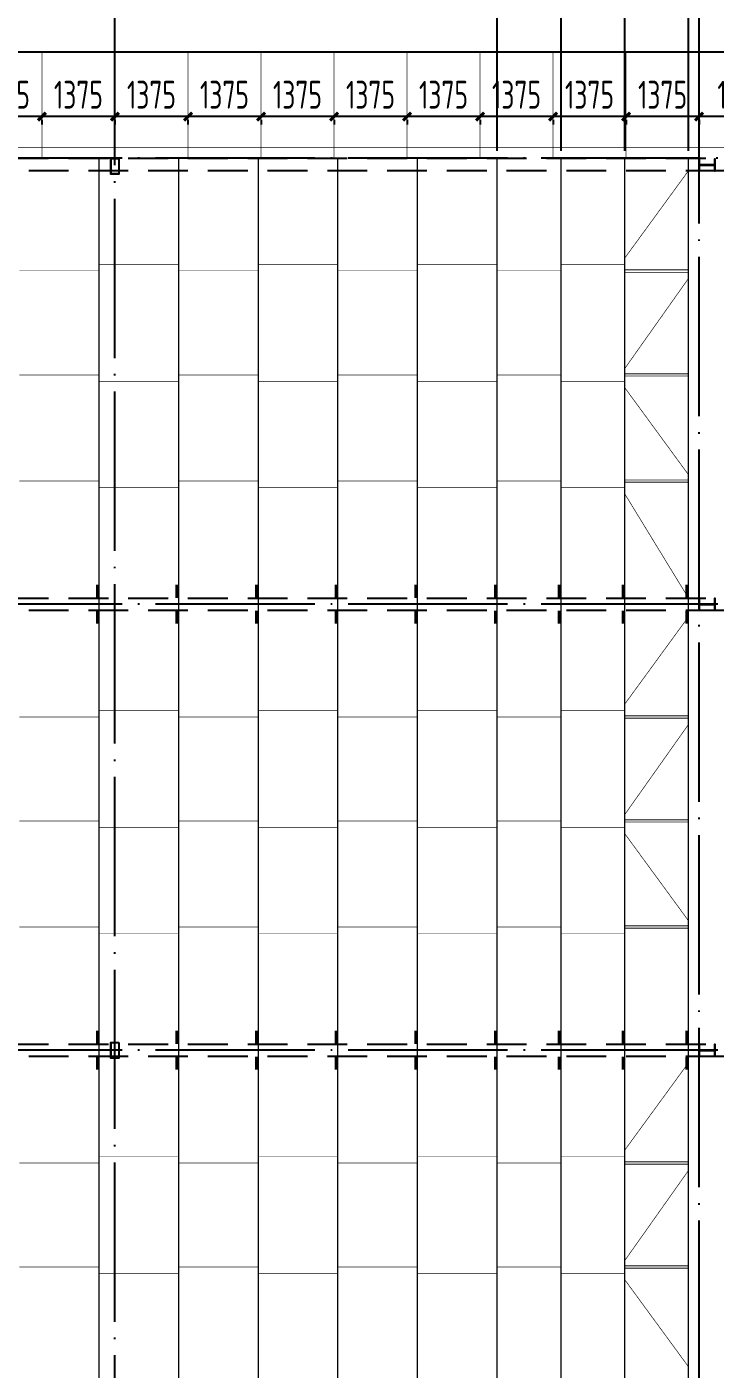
# Model space of a CAD drawing. Extents: x 899043 to 2598688, y -137197 to 211789.
# Drawn here: x 1526298 to 1539260, y 135692 to 160972 of the extents above; entities that cross this region are included whole.
import ezdxf

# ---------------------------------------------------------------- set-up
doc = ezdxf.new("R2010")
doc.units = 0
doc.header["$LTSCALE"] = 1500
doc.header["$MEASUREMENT"] = 0
doc.linetypes.add('DASHED', pattern=[0.75, 0.5, -0.25])
doc.linetypes.add('DOTE', pattern=[2.42, 2, -0.2, 0.02, -0.2])
for name, color, linetype in [('A-Roof(建筑屋顶)', 122, 'Continuous'), ('AXIS', 3, 'Continuous'), ('Boltx', 252, 'DASHED'), ('COLUMN', 2, 'Continuous'), ('DIM', 3, 'Continuous'), ('M_Prof', 2, 'Continuous')]:
    doc.layers.add(name, color=color, linetype=linetype)
doc.layers.add('Pkpm_层114', color=2, linetype='Continuous', lineweight=18)
doc.styles.add('TSSD_Dimension', font='Tssdeng.shx', dxfattribs={"width": 0.7, "bigfont": 'hztxt.shx'})
doc.dimstyles.new('TSSD_150_150', dxfattribs={"dimtxt": 525, "dimasz": 150, "dimexe": 150, "dimexo": 375, "dimgap": 150, "dimtad": 1, "dimdec": 0, "dimzin": 0, "dimdsep": 46, "dimtxsty": 'TSSD_Dimension', "dimblk": 'ARCHTICK', "dimblk1": 'ARCHTICK', "dimblk2": 'ARCHTICK', "dimcen": 0, "dimdle": 150, "dimclrt": 7, "dimadec": 0, "dimazin": 0, "dimtfac": 1, "dimtdec": 0, "dimtix": 1, "dimtmove": 2, "dimatfit": 3, "dimfxl": 0, "dimtolj": 1, "dimtzin": 0, "dimarcsym": 0})

# ---------------------------------------------------------------- blocks, each defined once
blk = doc.blocks.new('A$C5AF141BB')
at = {"layer": 'AXIS', "color": 253, "linetype": 'DOTE'}
for p, q in [((-11000, 82968.2), (-11000, 123526.9)), ((0, -5247.5), (0, 123526.9)), ((36323.2, 119400), (-26262.1, 119400)), ((36323.2, 111000), (-26941.1, 111000)), ((36323.2, 102600), (-26262.1, 102600))]:
    blk.add_line(p, q, dxfattribs=at)
blk = doc.blocks.new('A$C0BB32EA6')
at = {"layer": 'COLUMN'}
for points in [[(11075, 0), (11075, -300), (10925, -300), (10925, 0)], [(11070, -5), (11070, -295), (10930, -295), (10930, -5)], [(11075, -16650), (11075, -16950), (10925, -16950), (10925, -16650)], [(11070, -16655), (11070, -16945), (10930, -16945), (10930, -16655)]]:
    blk.add_lwpolyline(points, close=True, dxfattribs=at)
at = {"layer": 'M_Prof'}
for points in [[(22300, -235), (22300, -15), (22290, -15), (22290, -121), (22010, -121), (22010, -15), (22000, -15), (22000, -235), (22010, -235), (22010, -129), (22290, -129), (22290, -235)], [(22300, -8510), (22300, -8290), (22290, -8290), (22290, -8396), (22010, -8396), (22010, -8290), (22000, -8290), (22000, -8510), (22010, -8510), (22010, -8404), (22290, -8404), (22290, -8510)], [(22300, -16910), (22300, -16690), (22290, -16690), (22290, -16796), (22010, -16796), (22010, -16690), (22000, -16690), (22000, -16910), (22010, -16910), (22010, -16804), (22290, -16804), (22290, -16910)]]:
    blk.add_lwpolyline(points, close=True, dxfattribs=at)
blk = doc.blocks.new('A$C2EA612DB')
at = {"layer": 'M_Prof'}
blk.add_blockref('A$C0BB32EA6', (-54000, 110765), dxfattribs=at)
blk = doc.blocks.new('_ArchTick')
at = {"color": 0, "linetype": 'ByBlock', "const_width": 0.4}
blk.add_lwpolyline([(-0.5, -0.5), (0.5, 0.5)], dxfattribs=at)
blk = doc.blocks.new('*D984')
at = {"layer": 'Defpoints', "color": 0}
for p in [(1539558, 163256), (1538958, 160497), (1539558, 160497)]:
    blk.add_point(p, dxfattribs=at)
at = {"layer": 'DIM', "color": 0, "lineweight": -2}
for p, q in [((1538958, 160872), (1538958, 163406)), ((1539558, 160872), (1539558, 163406)), ((1538808, 163256), (1539708, 163256))]:
    blk.add_line(p, q, dxfattribs=at)
at = {"layer": 'DIM', "color": 0, "lineweight": -2, "xscale": 150, "yscale": 150, "zscale": 150, "rotation": 180}
blk.add_blockref('_ArchTick', (1538958, 163256), dxfattribs=at)
at = {"layer": 'DIM', "color": 0, "lineweight": -2, "xscale": 150, "yscale": 150, "zscale": 150}
blk.add_blockref('_ArchTick', (1539558, 163256), dxfattribs=at)
at = {"layer": 'DIM', "color": 7, "insert": (1539258, 162819), "char_height": 525, "attachment_point": 5, "style": 'TSSD_Dimension'}
blk.add_mtext('\\A1;600', dxfattribs=at)
blk = doc.blocks.new('*D1154')
at = {"layer": 'Defpoints', "color": 0}
for p in [(1538958, 159597), (1540558, 159597), (1538958, 159281)]:
    blk.add_point(p, dxfattribs=at)
at = {"layer": 'DIM', "color": 0, "lineweight": -2}
for p, q in [((1540708, 159281), (1538808, 159281)), ((1538958, 159222), (1538958, 159131)), ((1540558, 159222), (1540558, 159131))]:
    blk.add_line(p, q, dxfattribs=at)
at = {"layer": 'DIM', "color": 0, "lineweight": -2, "xscale": 150, "yscale": 150, "zscale": 150, "rotation": 180}
blk.add_blockref('_ArchTick', (1538958, 159281), dxfattribs=at)
at = {"layer": 'DIM', "color": 0, "lineweight": -2, "xscale": 150, "yscale": 150, "zscale": 150}
blk.add_blockref('_ArchTick', (1540558, 159281), dxfattribs=at)
at = {"layer": 'DIM', "color": 7, "insert": (1539758, 159693), "char_height": 525, "attachment_point": 5, "style": 'TSSD_Dimension'}
blk.add_mtext('\\A1;1600', dxfattribs=at)
blk = doc.blocks.new('*D1155')
at = {"layer": 'Defpoints', "color": 0}
for p in [(1537583, 159597), (1538958, 159597), (1537583, 159281)]:
    blk.add_point(p, dxfattribs=at)
at = {"layer": 'DIM', "color": 0, "lineweight": -2}
for p, q in [((1539108, 159281), (1537433, 159281)), ((1537583, 159222), (1537583, 159131)), ((1538958, 159222), (1538958, 159131))]:
    blk.add_line(p, q, dxfattribs=at)
at = {"layer": 'DIM', "color": 0, "lineweight": -2, "xscale": 150, "yscale": 150, "zscale": 150, "rotation": 180}
blk.add_blockref('_ArchTick', (1537583, 159281), dxfattribs=at)
at = {"layer": 'DIM', "color": 0, "lineweight": -2, "xscale": 150, "yscale": 150, "zscale": 150}
blk.add_blockref('_ArchTick', (1538958, 159281), dxfattribs=at)
at = {"layer": 'DIM', "color": 7, "insert": (1538270, 159693), "char_height": 525, "attachment_point": 5, "style": 'TSSD_Dimension'}
blk.add_mtext('\\A1;1375', dxfattribs=at)
blk = doc.blocks.new('*D1156')
at = {"layer": 'Defpoints', "color": 0}
for p in [(1536208, 159597), (1537583, 159597), (1536208, 159281)]:
    blk.add_point(p, dxfattribs=at)
at = {"layer": 'DIM', "color": 0, "lineweight": -2}
for p, q in [((1537733, 159281), (1536058, 159281)), ((1536208, 159222), (1536208, 159131)), ((1537583, 159222), (1537583, 159131))]:
    blk.add_line(p, q, dxfattribs=at)
at = {"layer": 'DIM', "color": 0, "lineweight": -2, "xscale": 150, "yscale": 150, "zscale": 150, "rotation": 180}
blk.add_blockref('_ArchTick', (1536208, 159281), dxfattribs=at)
at = {"layer": 'DIM', "color": 0, "lineweight": -2, "xscale": 150, "yscale": 150, "zscale": 150}
blk.add_blockref('_ArchTick', (1537583, 159281), dxfattribs=at)
at = {"layer": 'DIM', "color": 7, "insert": (1536895, 159693), "char_height": 525, "attachment_point": 5, "style": 'TSSD_Dimension'}
blk.add_mtext('\\A1;1375', dxfattribs=at)
blk = doc.blocks.new('*D1157')
at = {"layer": 'Defpoints', "color": 0}
for p in [(1534833, 159597), (1536208, 159597), (1534833, 159281)]:
    blk.add_point(p, dxfattribs=at)
at = {"layer": 'DIM', "color": 0, "lineweight": -2}
for p, q in [((1536358, 159281), (1534683, 159281)), ((1534833, 159222), (1534833, 159131)), ((1536208, 159222), (1536208, 159131))]:
    blk.add_line(p, q, dxfattribs=at)
at = {"layer": 'DIM', "color": 0, "lineweight": -2, "xscale": 150, "yscale": 150, "zscale": 150, "rotation": 180}
blk.add_blockref('_ArchTick', (1534833, 159281), dxfattribs=at)
at = {"layer": 'DIM', "color": 0, "lineweight": -2, "xscale": 150, "yscale": 150, "zscale": 150}
blk.add_blockref('_ArchTick', (1536208, 159281), dxfattribs=at)
at = {"layer": 'DIM', "color": 7, "insert": (1535520, 159693), "char_height": 525, "attachment_point": 5, "style": 'TSSD_Dimension'}
blk.add_mtext('\\A1;1375', dxfattribs=at)
blk = doc.blocks.new('*D1158')
at = {"layer": 'Defpoints', "color": 0}
for p in [(1533458, 159597), (1534833, 159597), (1533458, 159281)]:
    blk.add_point(p, dxfattribs=at)
at = {"layer": 'DIM', "color": 0, "lineweight": -2}
for p, q in [((1534983, 159281), (1533308, 159281)), ((1533458, 159222), (1533458, 159131)), ((1534833, 159222), (1534833, 159131))]:
    blk.add_line(p, q, dxfattribs=at)
at = {"layer": 'DIM', "color": 0, "lineweight": -2, "xscale": 150, "yscale": 150, "zscale": 150, "rotation": 180}
blk.add_blockref('_ArchTick', (1533458, 159281), dxfattribs=at)
at = {"layer": 'DIM', "color": 0, "lineweight": -2, "xscale": 150, "yscale": 150, "zscale": 150}
blk.add_blockref('_ArchTick', (1534833, 159281), dxfattribs=at)
at = {"layer": 'DIM', "color": 7, "insert": (1534145, 159693), "char_height": 525, "attachment_point": 5, "style": 'TSSD_Dimension'}
blk.add_mtext('\\A1;1375', dxfattribs=at)
blk = doc.blocks.new('*D1159')
at = {"layer": 'Defpoints', "color": 0}
for p in [(1532083, 159597), (1533458, 159597), (1532083, 159281)]:
    blk.add_point(p, dxfattribs=at)
at = {"layer": 'DIM', "color": 0, "lineweight": -2}
for p, q in [((1533608, 159281), (1531933, 159281)), ((1532083, 159222), (1532083, 159131)), ((1533458, 159222), (1533458, 159131))]:
    blk.add_line(p, q, dxfattribs=at)
at = {"layer": 'DIM', "color": 0, "lineweight": -2, "xscale": 150, "yscale": 150, "zscale": 150, "rotation": 180}
blk.add_blockref('_ArchTick', (1532083, 159281), dxfattribs=at)
at = {"layer": 'DIM', "color": 0, "lineweight": -2, "xscale": 150, "yscale": 150, "zscale": 150}
blk.add_blockref('_ArchTick', (1533458, 159281), dxfattribs=at)
at = {"layer": 'DIM', "color": 7, "insert": (1532770, 159693), "char_height": 525, "attachment_point": 5, "style": 'TSSD_Dimension'}
blk.add_mtext('\\A1;1375', dxfattribs=at)
blk = doc.blocks.new('*D1160')
at = {"layer": 'Defpoints', "color": 0}
for p in [(1530708, 159597), (1532083, 159597), (1530708, 159281)]:
    blk.add_point(p, dxfattribs=at)
at = {"layer": 'DIM', "color": 0, "lineweight": -2}
for p, q in [((1532233, 159281), (1530558, 159281)), ((1530708, 159222), (1530708, 159131)), ((1532083, 159222), (1532083, 159131))]:
    blk.add_line(p, q, dxfattribs=at)
at = {"layer": 'DIM', "color": 0, "lineweight": -2, "xscale": 150, "yscale": 150, "zscale": 150, "rotation": 180}
blk.add_blockref('_ArchTick', (1530708, 159281), dxfattribs=at)
at = {"layer": 'DIM', "color": 0, "lineweight": -2, "xscale": 150, "yscale": 150, "zscale": 150}
blk.add_blockref('_ArchTick', (1532083, 159281), dxfattribs=at)
at = {"layer": 'DIM', "color": 7, "insert": (1531395, 159693), "char_height": 525, "attachment_point": 5, "style": 'TSSD_Dimension'}
blk.add_mtext('\\A1;1375', dxfattribs=at)
blk = doc.blocks.new('*D1161')
at = {"layer": 'Defpoints', "color": 0}
for p in [(1529333, 159597), (1530708, 159597), (1529333, 159281)]:
    blk.add_point(p, dxfattribs=at)
at = {"layer": 'DIM', "color": 0, "lineweight": -2}
for p, q in [((1530858, 159281), (1529183, 159281)), ((1529333, 159222), (1529333, 159131)), ((1530708, 159222), (1530708, 159131))]:
    blk.add_line(p, q, dxfattribs=at)
at = {"layer": 'DIM', "color": 0, "lineweight": -2, "xscale": 150, "yscale": 150, "zscale": 150, "rotation": 180}
blk.add_blockref('_ArchTick', (1529333, 159281), dxfattribs=at)
at = {"layer": 'DIM', "color": 0, "lineweight": -2, "xscale": 150, "yscale": 150, "zscale": 150}
blk.add_blockref('_ArchTick', (1530708, 159281), dxfattribs=at)
at = {"layer": 'DIM', "color": 7, "insert": (1530020, 159693), "char_height": 525, "attachment_point": 5, "style": 'TSSD_Dimension'}
blk.add_mtext('\\A1;1375', dxfattribs=at)
blk = doc.blocks.new('*D1162')
at = {"layer": 'Defpoints', "color": 0}
for p in [(1527958, 159597), (1529333, 159597), (1527958, 159281)]:
    blk.add_point(p, dxfattribs=at)
at = {"layer": 'DIM', "color": 0, "lineweight": -2}
for p, q in [((1529483, 159281), (1527808, 159281)), ((1527958, 159222), (1527958, 159131)), ((1529333, 159222), (1529333, 159131))]:
    blk.add_line(p, q, dxfattribs=at)
at = {"layer": 'DIM', "color": 0, "lineweight": -2, "xscale": 150, "yscale": 150, "zscale": 150, "rotation": 180}
blk.add_blockref('_ArchTick', (1527958, 159281), dxfattribs=at)
at = {"layer": 'DIM', "color": 0, "lineweight": -2, "xscale": 150, "yscale": 150, "zscale": 150}
blk.add_blockref('_ArchTick', (1529333, 159281), dxfattribs=at)
at = {"layer": 'DIM', "color": 7, "insert": (1528645, 159693), "char_height": 525, "attachment_point": 5, "style": 'TSSD_Dimension'}
blk.add_mtext('\\A1;1375', dxfattribs=at)
blk = doc.blocks.new('*D1163')
at = {"layer": 'Defpoints', "color": 0}
for p in [(1526583, 159597), (1527958, 159597), (1526583, 159281)]:
    blk.add_point(p, dxfattribs=at)
at = {"layer": 'DIM', "color": 0, "lineweight": -2}
for p, q in [((1528108, 159281), (1526433, 159281)), ((1526583, 159222), (1526583, 159131)), ((1527958, 159222), (1527958, 159131))]:
    blk.add_line(p, q, dxfattribs=at)
at = {"layer": 'DIM', "color": 0, "lineweight": -2, "xscale": 150, "yscale": 150, "zscale": 150, "rotation": 180}
blk.add_blockref('_ArchTick', (1526583, 159281), dxfattribs=at)
at = {"layer": 'DIM', "color": 0, "lineweight": -2, "xscale": 150, "yscale": 150, "zscale": 150}
blk.add_blockref('_ArchTick', (1527958, 159281), dxfattribs=at)
at = {"layer": 'DIM', "color": 7, "insert": (1527270, 159693), "char_height": 525, "attachment_point": 5, "style": 'TSSD_Dimension'}
blk.add_mtext('\\A1;1375', dxfattribs=at)
blk = doc.blocks.new('*D1164')
at = {"layer": 'Defpoints', "color": 0}
for p in [(1525208, 159597), (1526583, 159597), (1525208, 159281)]:
    blk.add_point(p, dxfattribs=at)
at = {"layer": 'DIM', "color": 0, "lineweight": -2}
for p, q in [((1526733, 159281), (1525058, 159281)), ((1525208, 159222), (1525208, 159131)), ((1526583, 159222), (1526583, 159131))]:
    blk.add_line(p, q, dxfattribs=at)
at = {"layer": 'DIM', "color": 0, "lineweight": -2, "xscale": 150, "yscale": 150, "zscale": 150, "rotation": 180}
blk.add_blockref('_ArchTick', (1525208, 159281), dxfattribs=at)
at = {"layer": 'DIM', "color": 0, "lineweight": -2, "xscale": 150, "yscale": 150, "zscale": 150}
blk.add_blockref('_ArchTick', (1526583, 159281), dxfattribs=at)
at = {"layer": 'DIM', "color": 7, "insert": (1525895, 159693), "char_height": 525, "attachment_point": 5, "style": 'TSSD_Dimension'}
blk.add_mtext('\\A1;1375', dxfattribs=at)
blk = doc.blocks.new('*D1229')
at = {"layer": 'Defpoints', "color": 0}
for p in [(1538758, 163256), (1538758, 158262), (1538958, 158262)]:
    blk.add_point(p, dxfattribs=at)
at = {"layer": 'DIM', "color": 0, "lineweight": -2}
for p, q in [((1538758, 158637), (1538758, 163406)), ((1538958, 158637), (1538958, 163406)), ((1538758, 163256), (1538608, 163256)), ((1538958, 163256), (1538758, 163256)), ((1538958, 163256), (1539108, 163256))]:
    blk.add_line(p, q, dxfattribs=at)
at = {"layer": 'DIM', "color": 0, "lineweight": -2, "xscale": 150, "yscale": 150, "zscale": 150}
blk.add_blockref('_ArchTick', (1538758, 163256), dxfattribs=at)
at = {"layer": 'DIM', "color": 0, "lineweight": -2, "xscale": 150, "yscale": 150, "zscale": 150, "rotation": 180}
blk.add_blockref('_ArchTick', (1538958, 163256), dxfattribs=at)
at = {"layer": 'DIM', "color": 7, "insert": (1538306, 162819), "char_height": 525, "attachment_point": 5, "style": 'TSSD_Dimension'}
blk.add_mtext('\\A1;200', dxfattribs=at)
blk = doc.blocks.new('*D1230')
at = {"layer": 'Defpoints', "color": 0}
for p in [(1535158, 163256), (1535158, 158262), (1536358, 158262)]:
    blk.add_point(p, dxfattribs=at)
at = {"layer": 'DIM', "color": 0, "lineweight": -2}
for p, q in [((1535158, 158637), (1535158, 163406)), ((1536358, 158637), (1536358, 163406)), ((1535158, 163256), (1535008, 163256)), ((1536358, 163256), (1535158, 163256)), ((1536358, 163256), (1536508, 163256))]:
    blk.add_line(p, q, dxfattribs=at)
at = {"layer": 'DIM', "color": 0, "lineweight": -2, "xscale": 150, "yscale": 150, "zscale": 150}
blk.add_blockref('_ArchTick', (1535158, 163256), dxfattribs=at)
at = {"layer": 'DIM', "color": 0, "lineweight": -2, "xscale": 150, "yscale": 150, "zscale": 150, "rotation": 180}
blk.add_blockref('_ArchTick', (1536358, 163256), dxfattribs=at)
at = {"layer": 'DIM', "color": 7, "insert": (1535758, 163669), "char_height": 525, "attachment_point": 5, "style": 'TSSD_Dimension'}
blk.add_mtext('\\A1;1200', dxfattribs=at)
blk = doc.blocks.new('*D1231')
at = {"layer": 'Defpoints', "color": 0}
for p in [(1517158, 163256), (1517158, 158262), (1535158, 158262)]:
    blk.add_point(p, dxfattribs=at)
at = {"layer": 'DIM', "color": 0, "lineweight": -2}
for p, q in [((1517158, 158637), (1517158, 163406)), ((1535158, 158637), (1535158, 163406)), ((1535308, 163256), (1517008, 163256))]:
    blk.add_line(p, q, dxfattribs=at)
at = {"layer": 'DIM', "color": 0, "lineweight": -2, "xscale": 150, "yscale": 150, "zscale": 150, "rotation": 180}
blk.add_blockref('_ArchTick', (1517158, 163256), dxfattribs=at)
at = {"layer": 'DIM', "color": 0, "lineweight": -2, "xscale": 150, "yscale": 150, "zscale": 150}
blk.add_blockref('_ArchTick', (1535158, 163256), dxfattribs=at)
at = {"layer": 'DIM', "color": 7, "insert": (1526158, 163669), "char_height": 525, "attachment_point": 5, "style": 'TSSD_Dimension'}
blk.add_mtext('\\A1;12X1500=18000', dxfattribs=at)
blk = doc.blocks.new('*D1233')
at = {"layer": 'Defpoints', "color": 0}
for p in [(1536358, 163256), (1536358, 158262), (1537558, 158262)]:
    blk.add_point(p, dxfattribs=at)
at = {"layer": 'DIM', "color": 0, "lineweight": -2}
for p, q in [((1536358, 158637), (1536358, 163406)), ((1537558, 158637), (1537558, 163406)), ((1536358, 163256), (1536208, 163256)), ((1537558, 163256), (1536358, 163256)), ((1537558, 163256), (1537708, 163256))]:
    blk.add_line(p, q, dxfattribs=at)
at = {"layer": 'DIM', "color": 0, "lineweight": -2, "xscale": 150, "yscale": 150, "zscale": 150}
blk.add_blockref('_ArchTick', (1536358, 163256), dxfattribs=at)
at = {"layer": 'DIM', "color": 0, "lineweight": -2, "xscale": 150, "yscale": 150, "zscale": 150, "rotation": 180}
blk.add_blockref('_ArchTick', (1537558, 163256), dxfattribs=at)
at = {"layer": 'DIM', "color": 7, "insert": (1536958, 163669), "char_height": 525, "attachment_point": 5, "style": 'TSSD_Dimension'}
blk.add_mtext('\\A1;1200', dxfattribs=at)
blk = doc.blocks.new('*D1234')
at = {"layer": 'Defpoints', "color": 0}
for p in [(1537558, 163256), (1537558, 158262), (1538758, 158262)]:
    blk.add_point(p, dxfattribs=at)
at = {"layer": 'DIM', "color": 0, "lineweight": -2}
for p, q in [((1537558, 158637), (1537558, 163406)), ((1538758, 158637), (1538758, 163406)), ((1537558, 163256), (1537408, 163256)), ((1538758, 163256), (1537558, 163256)), ((1538758, 163256), (1538908, 163256))]:
    blk.add_line(p, q, dxfattribs=at)
at = {"layer": 'DIM', "color": 0, "lineweight": -2, "xscale": 150, "yscale": 150, "zscale": 150}
blk.add_blockref('_ArchTick', (1537558, 163256), dxfattribs=at)
at = {"layer": 'DIM', "color": 0, "lineweight": -2, "xscale": 150, "yscale": 150, "zscale": 150, "rotation": 180}
blk.add_blockref('_ArchTick', (1538758, 163256), dxfattribs=at)
at = {"layer": 'DIM', "color": 7, "insert": (1538158, 163669), "char_height": 525, "attachment_point": 5, "style": 'TSSD_Dimension'}
blk.add_mtext('\\A1;1200', dxfattribs=at)

msp = doc.modelspace()

# ---------------------------------------------------------------- linework, layer by layer
at = {"layer": 'A-Roof(建筑屋顶)'}
msp.add_lwpolyline([(1562958, 158696.6), (1562958, 160496.6), (1516758, 160496.6), (1516758, 158696.6)], dxfattribs=at)
at = {"layer": 'Boltx', "color": 2, "linetype": 'ByBlock', "const_width": 12}
for points in [[(1516958, 160496.6), (1562958, 160496.6)], [(1526583, 158496.6), (1526583, 160496.6)], [(1527958, 158496.6), (1527958, 160496.6)], [(1529333, 158496.6), (1529333, 160496.6)], [(1530708, 158496.6), (1530708, 160496.6)], [(1532083, 158496.6), (1532083, 160496.6)], [(1533458, 158496.6), (1533458, 160496.6)], [(1534833, 158496.6), (1534833, 160496.6)], [(1536208, 158496.6), (1536208, 160496.6)], [(1537583, 158496.6), (1537583, 160496.6)], [(1538958, 158496.6), (1538958, 160496.6)], [(1562958, 158696.6), (1516958, 158696.6)], [(1537558, 156616.6), (1538758, 158261.6)], [(1527658, 156496.6), (1529158, 156496.6)], [(1530658, 156496.6), (1532158, 156496.6)], [(1533658, 156496.6), (1535158, 156496.6)], [(1536358, 156496.6), (1537558, 156496.6)], [(1527658, 156376.6), (1526158, 156376.6)], [(1530658, 156376.6), (1529158, 156376.6)], [(1533658, 156376.6), (1532158, 156376.6)], [(1536358, 156376.6), (1535158, 156376.6)], [(1538758, 156376.6), (1537558, 156376.6)], [(1537558, 154536.6), (1538758, 156233.4)], [(1527658, 154416.6), (1526158, 154416.6)], [(1527658, 154296.6), (1529158, 154296.6)], [(1530658, 154416.6), (1529158, 154416.6)], [(1530658, 154296.6), (1532158, 154296.6)], [(1533658, 154416.6), (1532158, 154416.6)], [(1533658, 154296.6), (1535158, 154296.6)], [(1536358, 154416.6), (1535158, 154416.6)], [(1536358, 154296.6), (1537558, 154296.6)], [(1538758, 154416.6), (1537558, 154416.6)], [(1538758, 152536.6), (1537558, 154176.6)], [(1527658, 152416.6), (1526158, 152416.6)], [(1527658, 152296.6), (1529158, 152296.6)], [(1530658, 152416.6), (1529158, 152416.6)], [(1530658, 152296.6), (1532158, 152296.6)], [(1533658, 152416.6), (1532158, 152416.6)], [(1533658, 152296.6), (1535158, 152296.6)], [(1536358, 152416.6), (1535158, 152416.6)], [(1536358, 152296.6), (1537558, 152296.6)], [(1538758, 152416.6), (1537558, 152416.6)], [(1538758, 150214.1), (1537558, 152176.6)], [(1537558, 148216.6), (1538758, 149861.6)], [(1527658, 147976.6), (1526158, 147976.6)], [(1527658, 148096.6), (1529158, 148096.6)], [(1530658, 147976.6), (1529158, 147976.6)], [(1530658, 148096.6), (1532158, 148096.6)], [(1533658, 147976.6), (1532158, 147976.6)], [(1533658, 148096.6), (1535158, 148096.6)], [(1536358, 147976.6), (1535158, 147976.6)], [(1536358, 148096.6), (1537558, 148096.6)], [(1538758, 147976.6), (1537558, 147976.6)], [(1537558, 146136.6), (1538758, 147833.4)], [(1527658, 146016.6), (1526158, 146016.6)], [(1527658, 145896.6), (1529158, 145896.6)], [(1530658, 146016.6), (1529158, 146016.6)], [(1530658, 145896.6), (1532158, 145896.6)], [(1533658, 146016.6), (1532158, 146016.6)], [(1533658, 145896.6), (1535158, 145896.6)], [(1536358, 146016.6), (1535158, 146016.6)], [(1536358, 145896.6), (1537558, 145896.6)], [(1538758, 146016.6), (1537558, 146016.6)], [(1538758, 144136.6), (1537558, 145776.6)], [(1527658, 144016.6), (1526158, 144016.6)], [(1527658, 143896.6), (1529158, 143896.6)], [(1530658, 144016.6), (1529158, 144016.6)], [(1530658, 143896.6), (1532158, 143896.6)], [(1533658, 144016.6), (1532158, 144016.6)], [(1533658, 143896.6), (1535158, 143896.6)], [(1536358, 144016.6), (1535158, 144016.6)], [(1536358, 143896.6), (1537558, 143896.6)], [(1538758, 144016.6), (1537558, 144016.6)], [(1537558, 139816.6), (1538758, 141461.6)], [(1527658, 139576.6), (1526158, 139576.6)], [(1527658, 139696.6), (1529158, 139696.6)], [(1530658, 139576.6), (1529158, 139576.6)], [(1530658, 139696.6), (1532158, 139696.6)], [(1533658, 139576.6), (1532158, 139576.6)], [(1533658, 139696.6), (1535158, 139696.6)], [(1536358, 139576.6), (1535158, 139576.6)], [(1536358, 139696.6), (1537558, 139696.6)], [(1538758, 139576.6), (1537558, 139576.6)], [(1537558, 137736.6), (1538758, 139433.4)], [(1527658, 137616.6), (1526158, 137616.6)], [(1530658, 137616.6), (1529158, 137616.6)], [(1533658, 137616.6), (1532158, 137616.6)], [(1536358, 137616.6), (1535158, 137616.6)], [(1538758, 137616.6), (1537558, 137616.6)], [(1527658, 137496.6), (1529158, 137496.6)], [(1530658, 137496.6), (1532158, 137496.6)], [(1533658, 137496.6), (1535158, 137496.6)], [(1536358, 137496.6), (1537558, 137496.6)], [(1538758, 135736.6), (1537558, 137376.6)]]:
    msp.add_lwpolyline(points, dxfattribs=at)
at = {"layer": 'Boltx', "color": 4}
for points in [[(1516958, 158496.6), (1570958, 158496.6), (1570958, 158261.6), (1516958, 158261.6)], [(1516958, 150214.1), (1570958, 150214.1), (1570958, 149979.1), (1516958, 149979.1)], [(1516958, 141814.1), (1570958, 141814.1), (1570958, 141579.1), (1516958, 141579.1)]]:
    msp.add_lwpolyline(points, close=True, dxfattribs=at)
at = {"layer": 'Boltx', "color": 2, "linetype": 'ByBlock', "const_width": 12}
for points in [[(1538758, 156406.6), (1537558, 156406.6), (1537558, 156346.6), (1538758, 156346.6)], [(1538758, 154446.6), (1537558, 154446.6), (1537558, 154386.6), (1538758, 154386.6)], [(1538758, 152446.6), (1537558, 152446.6), (1537558, 152386.6), (1538758, 152386.6)], [(1538758, 148006.6), (1537558, 148006.6), (1537558, 147946.6), (1538758, 147946.6)], [(1538758, 146046.6), (1537558, 146046.6), (1537558, 145986.6), (1538758, 145986.6)], [(1538758, 144046.6), (1537558, 144046.6), (1537558, 143986.6), (1538758, 143986.6)], [(1538758, 139606.6), (1537558, 139606.6), (1537558, 139546.6), (1538758, 139546.6)], [(1538758, 137646.6), (1537558, 137646.6), (1537558, 137586.6), (1538758, 137586.6)]]:
    msp.add_lwpolyline(points, close=True, dxfattribs=at)
at = {"layer": 'Boltx', "color": 4, "linetype": 'ByBlock', "const_width": 50}
for points in [[(1527622.7, 150214.1), (1527622.7, 150464.1)], [(1529122.7, 150214.1), (1529122.7, 150464.1)], [(1530622.7, 150214.1), (1530622.7, 150464.1)], [(1532122.7, 150214.1), (1532122.7, 150464.1)], [(1533622.7, 150214.1), (1533622.7, 150464.1)], [(1535122.7, 150214.1), (1535122.7, 150464.1)], [(1536322.7, 150214.1), (1536322.7, 150464.1)], [(1537522.7, 150214.1), (1537522.7, 150464.1)], [(1538722.7, 150214.1), (1538722.7, 150464.1)], [(1527622.7, 149729.1), (1527622.7, 149979.1)], [(1529122.7, 149729.1), (1529122.7, 149979.1)], [(1530622.7, 149729.1), (1530622.7, 149979.1)], [(1532122.7, 149729.1), (1532122.7, 149979.1)], [(1533622.7, 149729.1), (1533622.7, 149979.1)], [(1535122.7, 149729.1), (1535122.7, 149979.1)], [(1536322.7, 149729.1), (1536322.7, 149979.1)], [(1537522.7, 149729.1), (1537522.7, 149979.1)], [(1538722.7, 149729.1), (1538722.7, 149979.1)], [(1527622.7, 141814.1), (1527622.7, 142064.1)], [(1529122.7, 141814.1), (1529122.7, 142064.1)], [(1530622.7, 141814.1), (1530622.7, 142064.1)], [(1532122.7, 141814.1), (1532122.7, 142064.1)], [(1533622.7, 141814.1), (1533622.7, 142064.1)], [(1535122.7, 141814.1), (1535122.7, 142064.1)], [(1536322.7, 141814.1), (1536322.7, 142064.1)], [(1537522.7, 141814.1), (1537522.7, 142064.1)], [(1538722.7, 141814.1), (1538722.7, 142064.1)], [(1527622.7, 141329.1), (1527622.7, 141579.1)], [(1529122.7, 141329.1), (1529122.7, 141579.1)], [(1530622.7, 141329.1), (1530622.7, 141579.1)], [(1532122.7, 141329.1), (1532122.7, 141579.1)], [(1533622.7, 141329.1), (1533622.7, 141579.1)], [(1535122.7, 141329.1), (1535122.7, 141579.1)], [(1536322.7, 141329.1), (1536322.7, 141579.1)], [(1537522.7, 141329.1), (1537522.7, 141579.1)], [(1538722.7, 141329.1), (1538722.7, 141579.1)]]:
    msp.add_lwpolyline(points, dxfattribs=at)
at = {"layer": 'Pkpm_层114', "color": 2, "linetype": 'ByBlock'}
for p, q in [((1527658, 124779.1), (1527658, 158496.6)), ((1529158, 124779.1), (1529158, 158496.6)), ((1530658, 124779.1), (1530658, 158496.6)), ((1532158, 124779.1), (1532158, 158496.6)), ((1533658, 124779.1), (1533658, 158496.6)), ((1535158, 124779.1), (1535158, 158496.6)), ((1536358, 124779.1), (1536358, 158496.6)), ((1537558, 124779.1), (1537558, 158496.6)), ((1538758, 124779.1), (1538758, 158496.6))]:
    msp.add_line(p, q, dxfattribs=at)

# ---------------------------------------------------------------- block references
at = {"layer": 'AXIS'}
for name, p in [('A$C5AF141BB', (1538958, 39096.6)), ('A$C2EA612DB', (1570958, 47731.6))]:
    msp.add_blockref(name, p, dxfattribs=at)

# ---------------------------------------------------------------- dimensions: what is measured, and where the dimension line sits
at = {"layer": 'DIM'}
dim = msp.add_linear_dim(base=(1517158, 163256.3), p1=(1535158, 158261.6), p2=(1517158, 158261.6), text='12X1500=<>', dimstyle='TSSD_150_150', dxfattribs=at)
dim.commit()
dim.dimension.update_dxf_attribs({"geometry": '*D1231', "text_midpoint": (1526158, 163668.8)})
for base, p1, p2, picture, middle in [((1535158, 163256.3), (1536358, 158261.6), (1535158, 158261.6), '*D1230', (1535758, 163668.8)), ((1536358, 163256.3), (1537558, 158261.6), (1536358, 158261.6), '*D1233', (1536958, 163668.8)), ((1537558, 163256.3), (1538758, 158261.6), (1537558, 158261.6), '*D1234', (1538158, 163668.8)), ((1525208, 159280.5), (1526583, 159596.6), (1525208, 159596.6), '*D1164', (1525895.5, 159693)), ((1526583, 159280.5), (1527958, 159596.6), (1526583, 159596.6), '*D1163', (1527270.5, 159693)), ((1527958, 159280.5), (1529333, 159596.6), (1527958, 159596.6), '*D1162', (1528645.5, 159693)), ((1529333, 159280.5), (1530708, 159596.6), (1529333, 159596.6), '*D1161', (1530020.5, 159693)), ((1530708, 159280.5), (1532083, 159596.6), (1530708, 159596.6), '*D1160', (1531395.5, 159693)), ((1532083, 159280.5), (1533458, 159596.6), (1532083, 159596.6), '*D1159', (1532770.5, 159693)), ((1533458, 159280.5), (1534833, 159596.6), (1533458, 159596.6), '*D1158', (1534145.5, 159693)), ((1534833, 159280.5), (1536208, 159596.6), (1534833, 159596.6), '*D1157', (1535520.5, 159693)), ((1536208, 159280.5), (1537583, 159596.6), (1536208, 159596.6), '*D1156', (1536895.5, 159693)), ((1537583, 159280.5), (1538958, 159596.6), (1537583, 159596.6), '*D1155', (1538270.5, 159693)), ((1538958, 159280.5), (1540558, 159596.6), (1538958, 159596.6), '*D1154', (1539758, 159693))]:
    dim = msp.add_linear_dim(base=base, p1=p1, p2=p2, dimstyle='TSSD_150_150', dxfattribs=at)
    dim.commit()
    dim.dimension.update_dxf_attribs({"geometry": picture, "text_midpoint": middle})
for base, p1, p2, picture, middle in [((1538758, 163256.3), (1538958, 158261.6), (1538758, 158261.6), '*D1229', (1538306.3, 162818.8)), ((1539558, 163256.3), (1538958, 160496.6), (1539558, 160496.6), '*D984', (1539258, 162818.8))]:
    dim = msp.add_linear_dim(base=base, p1=p1, p2=p2, dimstyle='TSSD_150_150', dxfattribs=at)
    dim.commit()
    dim.dimension.update_dxf_attribs({"geometry": picture, "text_midpoint": middle, "dimtype": 160})

doc.saveas('drawing.dxf')
